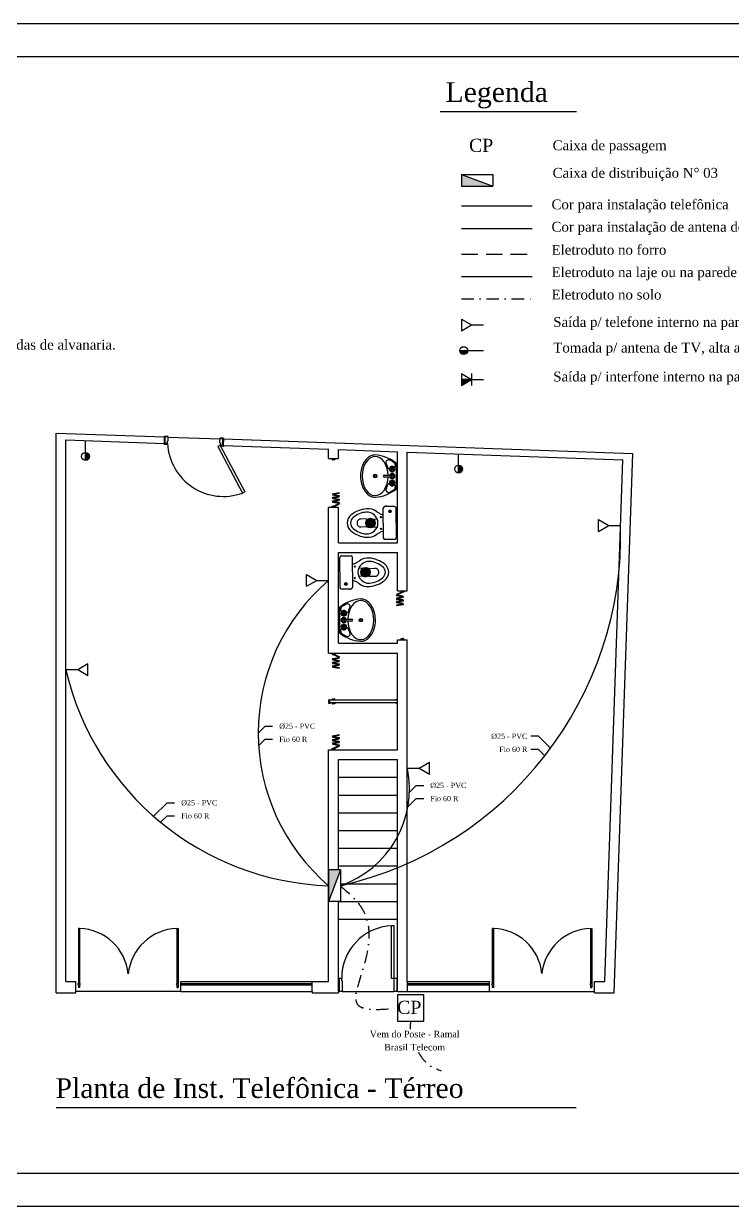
# Model space of a CAD drawing. Header units: millimetres. Extents: x 8900 to 13100, y 733 to 2533.
# Drawn here: x 10077 to 11156, y 733 to 2533 of the extents above; entities that cross this region are included whole.
import ezdxf
from ezdxf.enums import TextEntityAlignment as Align

# ---------------------------------------------------------------- set-up
doc = ezdxf.new("R2010")
doc.units = ezdxf.units.MM
doc.linetypes.add('DASHDOT', pattern=[25.4, 12.7, -6.35, 0, -6.35])
doc.linetypes.add('HIDDEN', pattern=[0.375, 0.25, -0.125])
for name, color, linetype in [('001 - 0.350 Color', 1, 'Continuous'), ('002 - 0.150', 2, 'Continuous'), ('003 - 0.250', 3, 'Continuous'), ('004 - 0.350', 4, 'Continuous'), ('005 - 0.350 Color', 5, 'Continuous'), ('006 - 0.500', 6, 'Continuous'), ('010 - 0.050', 10, 'Continuous'), ('014 - 1.000', 14, 'Continuous')]:
    doc.layers.add(name, color=color, linetype=linetype)
doc.styles.add('style1', font='BOOKOS.TTF')
doc.styles.add('style2', font='BOOKOSBI.TTF')

msp = doc.modelspace()

# ---------------------------------------------------------------- hatches: boundary and pattern name
at = {"layer": '001 - 0.350 Color', "ltscale": 2.5}
for points in [[(10740.83, 2035.33, 1), (10752.83, 2035.33)], [(10743.24, 1991.26), (10743.24, 1982.26), (10758.83, 1991.26)], [(10170.9, 1868.33, 1), (10170.9, 1880.33)], [(10739.1, 1848.97, 0.4142136), (10745.1, 1854.97, 0.4142136), (10739.1, 1860.97)]]:
    msp.add_hatch(color=256, dxfattribs=at).paths.add_polyline_path(points)
at = {"layer": '006 - 0.500', "ltscale": 2.5}
for points in [[(10791.24, 2285.44), (10743.24, 2303.44), (10743.24, 2285.44)], [(10540.94, 1196.94), (10558.94, 1244.94), (10540.94, 1244.94)]]:
    msp.add_hatch(color=256, dxfattribs=at).paths.add_polyline_path(points)

# ---------------------------------------------------------------- linework, layer by layer
at = {"layer": '001 - 0.350 Color', "ltscale": 2.5}
for p, q in [((10743.24, 2221.37), (10850.8, 2221.37)), ((10740.83, 2035.33), (10752.83, 2035.33)), ((10752.83, 2035.33), (10776.83, 2035.33)), ((10743.24, 2000.26), (10758.83, 1991.26)), ((10743.24, 2000.26), (10743.24, 1982.26)), ((10758.83, 2000.26), (10758.83, 1982.26)), ((10758.83, 1991.26), (10743.24, 1991.26)), ((10743.24, 1982.26), (10758.83, 1991.26)), ((10758.83, 1991.26), (10776.83, 1991.26)), ((10170.9, 1880.33), (10170.9, 1898.33)), ((10170.9, 1868.33), (10170.9, 1880.33)), ((10739.1, 1860.97), (10739.1, 1878.07)), ((10739.1, 1848.97), (10739.1, 1860.97))]:
    msp.add_line(p, q, dxfattribs=at)
for centre in [(10746.83, 2035.33), (10170.9, 1874.33), (10739.1, 1854.97)]:
    msp.add_circle(centre, 6, dxfattribs=at)
at = {"layer": '002 - 0.150'}
for p, q in [((8974.75, 2532.94), (13099.75, 2532.94)), ((10380.91, 1900.85), (10380.56, 1890.86)), ((10556.14, 1059.94), (10556.14, 1079.94)), ((10645.74, 1059.94), (10645.74, 1079.94)), ((13099.75, 732.94), (9024.75, 732.94))]:
    msp.add_line(p, q, dxfattribs=at)
at = {"layer": '002 - 0.150', "ltscale": 2.5}
for p, q in [((10125.94, 1057.94), (10125.94, 1909.94)), ((10125.94, 1909.94), (10291.37, 1904.04)), ((10140.94, 1074.94), (10140.94, 1899.4)), ((10140.94, 1899.4), (10291.01, 1894.05)), ((10291.01, 1894.05), (10291.37, 1904.04)), ((10296.87, 1903.85), (10375.42, 1901.05)), ((10380.56, 1890.86), (10540.94, 1885.14)), ((10380.91, 1900.85), (11004.53, 1878.61)), ((10540.94, 1871.01), (10540.94, 1885.14)), ((10555.94, 1884.6), (10645.94, 1881.39)), ((10555.94, 1871.01), (10555.94, 1884.6)), ((10645.94, 1742.94), (10645.94, 1881.39)), ((10660.94, 1880.86), (10989.19, 1869.15)), ((10660.94, 1669.74), (10660.94, 1880.86)), ((10975.87, 1057.94), (11004.53, 1878.61)), ((10540.94, 1871.01), (10555.94, 1871.01)), ((10961.45, 1074.94), (10989.19, 1869.15)), ((10540.94, 1574.94), (10540.94, 1796.41)), ((10555.94, 1796.41), (10540.94, 1796.41)), ((10555.94, 1742.94), (10555.94, 1796.41)), ((10555.94, 1742.94), (10645.94, 1742.94)), ((10555.94, 1727.94), (10645.94, 1727.94)), ((10555.94, 1589.94), (10555.94, 1727.94)), ((10645.94, 1669.74), (10645.94, 1727.94)), ((10645.94, 1669.74), (10660.94, 1669.74)), ((10555.94, 1589.94), (10645.94, 1589.94)), ((10645.94, 1589.94), (10645.94, 1595.14)), ((10645.94, 1595.14), (10660.94, 1595.14)), ((10660.94, 1074.94), (10660.94, 1595.14)), ((10540.94, 1574.94), (10645.94, 1574.94)), ((10645.94, 1427.94), (10645.94, 1574.94)), ((10540.94, 1427.94), (10645.94, 1427.94)), ((10540.94, 1074.94), (10540.94, 1427.94)), ((10555.94, 1412.94), (10645.94, 1412.94)), ((10555.94, 1244.94), (10555.94, 1412.94)), ((10645.94, 1079.94), (10645.94, 1412.94)), ((10555.94, 1385.94), (10645.94, 1385.94)), ((10555.94, 1358.94), (10645.94, 1358.94)), ((10555.94, 1331.94), (10645.94, 1331.94)), ((10555.94, 1304.94), (10645.94, 1304.94)), ((10555.94, 1277.94), (10645.94, 1277.94)), ((10555.94, 1250.94), (10645.94, 1250.94)), ((10558.94, 1223.94), (10645.94, 1223.94)), ((10555.94, 1079.94), (10555.94, 1196.94)), ((10555.94, 1196.94), (10645.94, 1196.94)), ((10555.94, 1169.94), (10645.94, 1169.94)), ((10140.94, 1074.94), (10155.94, 1074.94)), ((10155.94, 1057.94), (10155.94, 1074.94)), ((10315.94, 1074.94), (10540.94, 1074.94)), ((10315.94, 1059.94), (10315.94, 1074.94)), ((10515.94, 1059.94), (10515.94, 1074.94)), ((10556.14, 1079.94), (10555.94, 1079.94)), ((10645.74, 1079.94), (10645.94, 1079.94)), ((10660.94, 1074.94), (10660.94, 1059.94)), ((10660.94, 1074.94), (10785.94, 1074.94)), ((10785.94, 1059.94), (10785.94, 1074.94)), ((10945.94, 1074.94), (10961.45, 1074.94)), ((10945.94, 1057.94), (10945.94, 1074.94)), ((10125.94, 1057.94), (10155.94, 1057.94)), ((10315.94, 1059.94), (10155.94, 1059.94)), ((10155.94, 1059.94), (10155.94, 1059.94)), ((10315.94, 1059.94), (10515.94, 1059.94)), ((10515.94, 1059.94), (10515.94, 1057.94)), ((10515.94, 1057.94), (10555.94, 1057.94)), ((10555.94, 1059.94), (10556.14, 1059.94)), ((10555.94, 1059.94), (10555.94, 1057.94)), ((10555.94, 1059.94), (10556.14, 1059.94)), ((10561.64, 1059.94), (10640.24, 1059.94)), ((10646.24, 1059.94), (10785.94, 1059.94)), ((10785.94, 1059.94), (10945.94, 1059.94)), ((10945.94, 1057.94), (10975.87, 1057.94))]:
    msp.add_line(p, q, dxfattribs=at)
at = {"layer": '003 - 0.250', "ltscale": 2.5}
for p, q in [((10433.86, 1453.31), (10444.29, 1463.73)), ((10444.29, 1463.73), (10455.78, 1463.73)), ((10434.48, 1433.93), (10444.29, 1443.73)), ((10444.29, 1443.73), (10455.78, 1443.73)), ((10860.6, 1448.49), (10849.11, 1448.49)), ((10879.03, 1430.06), (10860.6, 1448.49)), ((10860.6, 1428.49), (10849.11, 1428.49)), ((10870.41, 1418.68), (10860.6, 1428.49)), ((10663.99, 1363.14), (10674.41, 1373.56)), ((10674.41, 1373.56), (10685.9, 1373.56)), ((10661.62, 1340.78), (10674.41, 1353.56)), ((10674.41, 1353.56), (10685.9, 1353.56)), ((10274.48, 1326.6), (10295.1, 1347.22)), ((10295.1, 1347.22), (10306.59, 1347.22)), ((10285.3, 1317.41), (10295.1, 1327.22)), ((10295.1, 1327.22), (10306.59, 1327.22))]:
    msp.add_line(p, q, dxfattribs=at)
at = {"layer": '004 - 0.350', "linetype": 'HIDDEN', "ltscale": 100}
msp.add_line((10743.24, 2182.31), (10850.8, 2182.31), dxfattribs=at)
at = {"layer": '004 - 0.350', "ltscale": 2.5}
msp.add_line((10743.24, 2148.24), (10850.8, 2148.24), dxfattribs=at)
at = {"layer": '004 - 0.350', "linetype": 'DASHDOT', "ltscale": 1.5}
msp.add_line((10743.24, 2114.17), (10850.8, 2114.17), dxfattribs=at)
at = {"layer": '005 - 0.350 Color', "ltscale": 2.5}
for p, q in [((10743.24, 2255.44), (10850.8, 2255.44)), ((10743.24, 2083.4), (10758.83, 2074.4)), ((10743.24, 2083.4), (10743.24, 2065.4)), ((10743.24, 2065.4), (10758.83, 2074.4)), ((10758.83, 2074.4), (10776.83, 2074.4)), ((10952.11, 1778.14), (10967.7, 1769.14)), ((10952.11, 1760.14), (10952.11, 1778.14)), ((10952.11, 1760.14), (10967.7, 1769.14)), ((10967.7, 1769.14), (10985.7, 1769.14)), ((10507.35, 1694.68), (10522.94, 1685.68)), ((10507.35, 1676.68), (10507.35, 1694.68)), ((10507.35, 1676.68), (10522.94, 1685.68)), ((10522.94, 1685.68), (10540.94, 1685.68)), ((10158.94, 1549.4), (10140.94, 1549.4)), ((10174.53, 1558.4), (10158.94, 1549.4)), ((10174.53, 1540.4), (10158.94, 1549.4)), ((10174.53, 1540.4), (10174.53, 1558.4)), ((10694.53, 1408.4), (10678.94, 1399.4)), ((10694.53, 1390.4), (10694.53, 1408.4)), ((10678.94, 1399.4), (10660.94, 1399.4)), ((10694.53, 1390.4), (10678.94, 1399.4))]:
    msp.add_line(p, q, dxfattribs=at)
for centre, radius, start, end in [((10438.4, 1754.99), 547.48, 282.71899, 1.48167), ((10739.53, 1453.31), 305.66, 130.51807, 229.48193), ((10555.48, 1646.44), 425.74, 193.17474, 268.04324), ((10508.23, 1368.31), 155.85, 288.98964, 11.50914), ((10558.94, 1220.94), 2.273736754432321e-13, 205.43798, 0)]:
    msp.add_arc(centre, radius, start, end, dxfattribs=at)
at = {"layer": '005 - 0.350 Color', "linetype": 'DASHDOT', "ltscale": 1.5}
msp.add_spline([(10558.94, 1220.94), (10593.37, 1183.78), (10592.6, 1091.56), (10584.06, 1041.96), (10645.94, 1034.94)], degree=3, dxfattribs=at)
msp.add_open_spline([(10665.94, 1014.94), (10665.52, 1010.89), (10665.09, 1006.83), (10665.09, 1002.84)], degree=3, dxfattribs=at)
msp.add_open_spline([(10677.77, 967.37), (10681.57, 960.7), (10690.55, 948.05), (10705.17, 942.15), (10712.67, 939.13)], degree=3, knots=[49.7990432, 49.7990432, 49.7990432, 49.7990432, 72.2271901, 95.8888672, 95.8888672, 95.8888672, 95.8888672], dxfattribs=at)
at = {"layer": '006 - 0.500'}
for p, q in [((10918.35, 2398.84), (10711.13, 2398.84)), ((10918.28, 882.94), (10125.94, 882.94))]:
    msp.add_line(p, q, dxfattribs=at)
at = {"layer": '006 - 0.500', "ltscale": 2.5}
for p, q in [((10743.24, 2303.44), (10791.24, 2285.44)), ((10743.24, 2303.44), (10743.24, 2285.44)), ((10791.24, 2303.44), (10791.24, 2285.44)), ((10558.94, 1244.94), (10540.94, 1244.94)), ((10558.94, 1244.94), (10540.94, 1196.94)), ((10558.94, 1196.94), (10540.94, 1196.94))]:
    msp.add_line(p, q, dxfattribs=at)
at = {"layer": '006 - 0.500', "ltscale": 100}
for p, q in [((10743.24, 2303.44), (10791.24, 2303.44)), ((10743.24, 2285.44), (10791.24, 2285.44)), ((10540.94, 1244.94), (10540.94, 1196.94)), ((10558.94, 1244.94), (10558.94, 1196.94))]:
    msp.add_line(p, q, dxfattribs=at)
at = {"layer": '006 - 0.500', "ltscale": 2.5}
msp.add_lwpolyline([(10645.94, 1014.94), (10685.94, 1014.94), (10685.94, 1054.94), (10645.94, 1054.94)], close=True, dxfattribs=at)
at = {"layer": '010 - 0.050'}
for p, q in [((10290.78, 1893.06), (10294.77, 1892.92)), ((10295.81, 1893.88), (10291.01, 1894.05)), ((10296.87, 1903.85), (10291.37, 1904.04)), ((10291.9, 1905.03), (10295.9, 1904.88)), ((10292.01, 1894.01), (10292.37, 1904.01)), ((10295.81, 1893.88), (10295.95, 1897.88)), ((10296.65, 1897.85), (10295.95, 1897.88)), ((10296.65, 1897.85), (10296.87, 1903.85)), ((10375.2, 1895.05), (10375.42, 1901.05)), ((10375.9, 1895.03), (10375.2, 1895.05)), ((10380.91, 1900.85), (10375.42, 1901.05)), ((10375.42, 1901.05), (10375.42, 1901.05)), ((10375.76, 1891.03), (10413.26, 1820.36)), ((10375.76, 1891.03), (10375.76, 1891.03)), ((10380.45, 1901.87), (10376.45, 1902.01)), ((10379.56, 1890.89), (10379.91, 1900.89)), ((10372.23, 1889.15), (10409.73, 1818.49)), ((10380.72, 1889.85), (10376.72, 1889.99)), ((10636.62, 1854.66), (10635.87, 1854.66)), ((10637.59, 1855.64), (10637.59, 1856.38)), ((10638.28, 1855.64), (10638.28, 1856.38)), ((10639.26, 1854.66), (10640, 1854.66)), ((10642.64, 1861.41), (10642.64, 1859.09)), ((10644.12, 1864.15), (10644.12, 1824.55)), ((10625.56, 1845.72), (10635.56, 1845.72)), ((10635.56, 1842.97), (10625.56, 1842.97)), ((10636.61, 1853.97), (10635.87, 1853.97)), ((10637.59, 1853), (10637.59, 1852.26)), ((10637.59, 1835.71), (10637.59, 1836.44)), ((10638.28, 1852.99), (10638.28, 1852.26)), ((10638.28, 1835.7), (10638.28, 1836.44)), ((10639.25, 1853.97), (10640, 1853.97)), ((10413.26, 1820.36), (10409.73, 1818.49)), ((10636.62, 1834.72), (10635.87, 1834.72)), ((10636.61, 1834.04), (10635.87, 1834.04)), ((10637.59, 1833.06), (10637.59, 1832.32)), ((10638.28, 1833.06), (10638.28, 1832.32)), ((10639.25, 1834.04), (10640, 1834.04)), ((10639.26, 1834.72), (10640, 1834.72)), ((10642.64, 1829.61), (10642.64, 1827.29)), ((10624.3, 1772.94), (10624.3, 1795.56)), ((10641.56, 1797.94), (10626.68, 1797.94)), ((10627.89, 1797.94), (10627.89, 1798.52)), ((10629.49, 1798.52), (10627.89, 1798.52)), ((10629.25, 1798.76), (10628.12, 1798.76)), ((10629.49, 1797.94), (10629.49, 1798.52)), ((10632.62, 1790.78), (10634.55, 1792.71)), ((10632.62, 1790.78), (10634.5, 1788.9)), ((10632.63, 1791), (10634.33, 1792.7)), ((10632.63, 1790.98), (10634.71, 1788.91)), ((10632.64, 1790.58), (10634.75, 1792.69)), ((10632.64, 1790.55), (10634.28, 1788.91)), ((10632.66, 1791.16), (10634.89, 1788.93)), ((10632.67, 1790.4), (10634.93, 1792.66)), ((10632.68, 1791.25), (10634.08, 1792.65)), ((10632.69, 1790.29), (10634.01, 1788.97)), ((10632.7, 1791.33), (10635.06, 1788.97)), ((10632.71, 1790.23), (10635.1, 1792.62)), ((10632.75, 1791.49), (10635.22, 1789.03)), ((10632.77, 1790.08), (10635.25, 1792.56)), ((10632.78, 1791.57), (10633.76, 1792.55)), ((10632.82, 1791.64), (10635.36, 1789.09)), ((10632.83, 1789.93), (10635.4, 1792.5)), ((10632.83, 1789.94), (10633.67, 1789.1)), ((10632.89, 1791.77), (10635.5, 1789.16)), ((10632.91, 1789.8), (10635.53, 1792.42)), ((10632.97, 1791.9), (10635.63, 1789.25)), ((10632.99, 1789.67), (10635.66, 1792.34)), ((10633.06, 1792.02), (10635.75, 1789.34)), ((10633.09, 1789.56), (10635.77, 1792.24)), ((10633.16, 1792.13), (10635.86, 1789.44)), ((10633.19, 1789.45), (10635.88, 1792.14)), ((10633.27, 1792.23), (10635.96, 1789.55)), ((10633.3, 1789.35), (10635.98, 1792.03)), ((10633.39, 1792.33), (10636.05, 1789.66)), ((10633.42, 1789.25), (10636.07, 1791.91)), ((10633.51, 1792.41), (10636.14, 1789.79)), ((10633.54, 1789.17), (10636.16, 1791.79)), ((10633.65, 1792.49), (10636.22, 1789.92)), ((10633.68, 1789.1), (10636.23, 1791.65)), ((10633.79, 1792.56), (10636.28, 1790.06)), ((10633.82, 1789.03), (10636.3, 1791.5)), ((10633.94, 1792.62), (10636.34, 1790.22)), ((10633.98, 1788.98), (10636.35, 1791.35)), ((10634.11, 1792.66), (10636.39, 1790.38)), ((10634.15, 1788.94), (10636.39, 1791.18)), ((10634.29, 1792.69), (10636.42, 1790.56)), ((10634.33, 1788.91), (10636.42, 1791)), ((10634.48, 1792.71), (10636.43, 1790.76)), ((10634.53, 1788.9), (10636.43, 1790.8)), ((10634.7, 1792.7), (10636.42, 1790.98)), ((10634.76, 1788.91), (10636.42, 1790.57)), ((10634.95, 1792.66), (10636.38, 1791.23)), ((10635.02, 1788.96), (10636.37, 1790.31)), ((10635.26, 1792.56), (10636.28, 1791.54)), ((10635.35, 1789.08), (10636.24, 1789.98)), ((10641.56, 1797.94), (10641.56, 1797.94)), ((10641.56, 1797.94), (10641.56, 1797.94)), ((10643.94, 1772.94), (10643.94, 1795.56)), ((10599.41, 1778.9), (10590.27, 1779.06)), ((10599.41, 1766.99), (10590.27, 1766.83)), ((10597.62, 1772.83), (10598.83, 1774.05)), ((10597.63, 1773.25), (10605.07, 1765.81)), ((10597.64, 1772.39), (10604.21, 1765.82)), ((10597.65, 1773.53), (10605.35, 1765.83)), ((10597.72, 1771.79), (10598.27, 1772.34)), ((10597.8, 1774.51), (10606.33, 1765.98)), ((10597.89, 1771.01), (10602.83, 1766.07)), ((10597.98, 1774.33), (10599.4, 1775.75)), ((10598.05, 1775.39), (10607.21, 1766.23)), ((10598.24, 1770.04), (10599.4, 1771.2)), ((10598.4, 1776.18), (10608, 1766.58)), ((10598.55, 1776.03), (10599.97, 1777.45)), ((10598.55, 1771.49), (10599.97, 1772.91)), ((10598.63, 1769.29), (10598.83, 1769.5)), ((10598.82, 1776.9), (10608.72, 1767)), ((10598.91, 1768.86), (10600.68, 1767.09)), ((10599.12, 1773.19), (10600.54, 1774.61)), ((10599.12, 1768.65), (10600.54, 1770.07)), ((10599.31, 1777.55), (10609.37, 1767.49)), ((10599.41, 1778.37), (10614.88, 1779.39)), ((10599.41, 1778.9), (10604.28, 1779.22)), ((10599.41, 1778.37), (10599.41, 1772.94)), ((10599.41, 1767.52), (10599.41, 1772.94)), ((10599.41, 1767.52), (10614.82, 1766.5)), ((10599.41, 1766.99), (10604.28, 1766.67)), ((10599.61, 1768), (10599.97, 1768.36)), ((10599.69, 1774.9), (10601.11, 1776.32)), ((10599.69, 1770.35), (10601.11, 1771.77)), ((10599.86, 1778.14), (10609.96, 1768.04)), ((10600.25, 1776.6), (10601.67, 1778.02)), ((10600.25, 1772.06), (10601.67, 1773.48)), ((10600.25, 1767.51), (10601.67, 1768.93)), ((10600.47, 1778.66), (10610.48, 1768.65)), ((10600.82, 1778.31), (10602.08, 1779.56)), ((10600.82, 1773.76), (10602.24, 1775.18)), ((10600.82, 1769.22), (10602.24, 1770.64)), ((10600.85, 1766.97), (10601.11, 1767.23)), ((10601.16, 1779.11), (10610.93, 1769.34)), ((10601.39, 1775.47), (10602.81, 1776.89)), ((10601.39, 1770.92), (10602.81, 1772.34)), ((10601.57, 1766.56), (10602.81, 1767.79)), ((10601.91, 1779.49), (10611.31, 1770.09)), ((10601.91, 1779.49), (10611.31, 1770.09)), ((10601.96, 1777.17), (10603.38, 1778.59)), ((10601.96, 1772.62), (10603.38, 1774.05)), ((10601.96, 1768.08), (10603.38, 1769.5)), ((10602.53, 1778.88), (10603.65, 1780)), ((10602.53, 1774.33), (10603.95, 1775.75)), ((10602.53, 1769.78), (10603.95, 1771.2)), ((10602.74, 1779.8), (10611.62, 1770.92)), ((10603.1, 1776.03), (10604.52, 1777.45)), ((10603.1, 1771.49), (10604.52, 1772.91)), ((10603.1, 1766.94), (10604.52, 1768.36)), ((10603.25, 1765.96), (10603.95, 1766.66)), ((10603.66, 1777.74), (10605.08, 1779.16)), ((10603.66, 1773.19), (10605.08, 1774.61)), ((10603.66, 1768.65), (10605.08, 1770.07)), ((10603.67, 1780), (10611.82, 1771.85)), ((10604.23, 1779.44), (10604.88, 1780.09)), ((10604.23, 1774.9), (10605.65, 1776.32)), ((10604.23, 1770.35), (10605.65, 1771.77)), ((10604.25, 1765.82), (10605.65, 1767.23)), ((10604.72, 1780.09), (10611.91, 1772.9)), ((10604.8, 1776.6), (10606.22, 1778.02)), ((10604.8, 1772.06), (10606.22, 1773.48)), ((10604.8, 1767.51), (10606.22, 1768.93)), ((10605.37, 1778.31), (10606.79, 1779.73)), ((10605.37, 1773.76), (10606.79, 1775.18)), ((10605.37, 1769.22), (10606.79, 1770.64)), ((10605.94, 1775.47), (10609.1, 1778.63)), ((10605.94, 1775.47), (10607.36, 1776.89)), ((10605.94, 1770.92), (10607.36, 1772.34)), ((10605.94, 1766.37), (10607.36, 1767.79)), ((10605.96, 1779.99), (10611.81, 1774.14)), ((10606.5, 1777.17), (10607.93, 1778.59)), ((10606.5, 1772.62), (10607.93, 1774.05)), ((10606.5, 1768.08), (10607.93, 1769.5)), ((10607.07, 1778.88), (10607.67, 1779.47)), ((10607.07, 1774.33), (10608.49, 1775.75)), ((10607.07, 1769.78), (10608.49, 1771.2)), ((10607.24, 1766.24), (10611.47, 1770.47)), ((10607.57, 1779.51), (10611.33, 1775.75)), ((10607.64, 1776.03), (10609.06, 1777.45)), ((10607.64, 1771.49), (10609.06, 1772.91)), ((10607.64, 1766.94), (10609.06, 1768.36)), ((10608.21, 1777.74), (10609.1, 1778.63)), ((10608.21, 1773.19), (10609.63, 1774.61)), ((10608.21, 1768.65), (10609.63, 1770.07)), ((10608.78, 1774.9), (10610.2, 1776.32)), ((10608.78, 1770.35), (10610.2, 1771.77)), ((10609.35, 1776.6), (10610.26, 1777.51)), ((10609.35, 1772.06), (10610.77, 1773.48)), ((10609.35, 1767.51), (10610.43, 1768.6)), ((10609.91, 1773.76), (10611.33, 1775.18)), ((10609.91, 1769.22), (10611.33, 1770.64)), ((10610.48, 1775.47), (10611.15, 1776.14)), ((10610.48, 1770.92), (10611.88, 1772.32)), ((10611.05, 1772.62), (10611.89, 1773.46)), ((10611.62, 1774.33), (10611.75, 1774.46)), ((10624.3, 1772.94), (10624.3, 1750.33)), ((10643.94, 1772.94), (10643.94, 1750.33)), ((10641.56, 1747.94), (10626.68, 1747.94)), ((10557.94, 1697.94), (10557.94, 1720.56)), ((10560.32, 1722.94), (10575.2, 1722.94)), ((10577.58, 1697.94), (10577.58, 1720.56)), ((10557.94, 1697.94), (10557.94, 1675.33)), ((10577.58, 1697.94), (10577.58, 1675.33)), ((10602.47, 1692.52), (10587, 1691.5)), ((10602.47, 1703.37), (10587.06, 1704.39)), ((10597.16, 1690.8), (10589.97, 1697.99)), ((10590.83, 1698.26), (10589.99, 1697.43)), ((10591.4, 1699.97), (10590, 1698.57)), ((10598.21, 1690.89), (10590.06, 1699.04)), ((10595.92, 1690.9), (10590.07, 1696.75)), ((10590.26, 1696.56), (10590.13, 1696.43)), ((10599.14, 1691.09), (10590.26, 1699.97)), ((10594.64, 1704.65), (10590.41, 1700.42)), ((10591.97, 1701.67), (10590.55, 1700.25)), ((10591.97, 1697.13), (10590.55, 1695.71)), ((10594.31, 1691.38), (10590.55, 1695.14)), ((10599.97, 1691.4), (10590.57, 1700.8)), ((10599.97, 1691.4), (10590.57, 1700.8)), ((10591.4, 1695.42), (10590.73, 1694.75)), ((10600.72, 1691.78), (10590.95, 1701.55)), ((10592.53, 1698.83), (10591.11, 1697.41)), ((10601.41, 1692.23), (10591.4, 1702.24)), ((10592.53, 1703.38), (10591.45, 1702.29)), ((10592.53, 1694.29), (10591.62, 1693.38)), ((10593.1, 1700.54), (10591.68, 1699.12)), ((10593.1, 1695.99), (10591.68, 1694.57)), ((10602.02, 1692.75), (10591.92, 1702.85)), ((10593.67, 1702.24), (10592.25, 1700.82)), ((10593.67, 1697.7), (10592.25, 1696.28)), ((10602.57, 1693.34), (10592.51, 1703.4)), ((10595.94, 1695.42), (10592.78, 1692.26)), ((10593.67, 1693.15), (10592.78, 1692.26)), ((10594.24, 1703.95), (10592.82, 1702.53)), ((10594.24, 1699.4), (10592.82, 1697.98)), ((10594.24, 1694.86), (10592.82, 1693.44)), ((10603.06, 1693.99), (10593.16, 1703.89)), ((10594.81, 1701.11), (10593.39, 1699.69)), ((10594.81, 1696.56), (10593.39, 1695.14)), ((10603.48, 1694.71), (10593.87, 1704.31)), ((10595.38, 1702.81), (10593.95, 1701.39)), ((10595.38, 1698.26), (10593.95, 1696.84)), ((10595.38, 1693.72), (10593.95, 1692.3)), ((10594.81, 1692.01), (10594.21, 1691.42)), ((10595.94, 1704.52), (10594.52, 1703.09)), ((10595.94, 1699.97), (10594.52, 1698.55)), ((10595.94, 1695.42), (10594.52, 1694)), ((10603.82, 1695.5), (10594.67, 1704.66)), ((10596.51, 1701.67), (10595.09, 1700.25)), ((10596.51, 1697.13), (10595.09, 1695.71)), ((10596.51, 1692.58), (10595.09, 1691.16)), ((10604.08, 1696.38), (10595.55, 1704.91)), ((10597.08, 1703.38), (10595.66, 1701.96)), ((10597.08, 1698.83), (10595.66, 1697.41)), ((10597.08, 1694.29), (10595.66, 1692.87)), ((10597.63, 1705.07), (10596.23, 1703.66)), ((10597.65, 1700.54), (10596.23, 1699.12)), ((10597.65, 1695.99), (10596.23, 1694.57)), ((10604.23, 1697.36), (10596.53, 1705.06)), ((10598.22, 1702.24), (10596.8, 1700.82)), ((10598.22, 1697.7), (10596.8, 1696.28)), ((10598.22, 1693.15), (10596.8, 1691.73)), ((10604.25, 1697.64), (10596.81, 1705.08)), ((10598.78, 1703.95), (10597.36, 1702.53)), ((10598.78, 1699.4), (10597.36, 1697.98)), ((10598.78, 1694.86), (10597.36, 1693.44)), ((10602.47, 1703.9), (10597.6, 1704.22)), ((10604.24, 1698.5), (10597.66, 1705.07)), ((10598.63, 1704.93), (10597.93, 1704.23)), ((10599.35, 1701.11), (10597.93, 1699.69)), ((10599.35, 1696.56), (10597.93, 1695.14)), ((10599.35, 1692.01), (10598.23, 1690.89)), ((10599.92, 1702.81), (10598.5, 1701.39)), ((10599.92, 1698.26), (10598.5, 1696.84)), ((10599.92, 1693.72), (10598.5, 1692.3)), ((10603.99, 1699.88), (10599.05, 1704.82)), ((10600.31, 1704.33), (10599.07, 1703.09)), ((10600.49, 1699.97), (10599.07, 1698.55)), ((10600.49, 1695.42), (10599.07, 1694)), ((10601.06, 1701.67), (10599.64, 1700.25)), ((10601.06, 1697.13), (10599.64, 1695.71)), ((10601.06, 1692.58), (10599.8, 1691.33)), ((10601.63, 1703.38), (10600.2, 1701.96)), ((10601.63, 1698.83), (10600.2, 1697.41)), ((10601.63, 1694.29), (10600.2, 1692.87)), ((10601.03, 1703.92), (10600.77, 1703.66)), ((10602.19, 1700.54), (10600.77, 1699.12)), ((10602.19, 1695.99), (10600.77, 1694.57)), ((10602.97, 1702.03), (10601.2, 1703.8)), ((10602.76, 1702.24), (10601.34, 1700.82)), ((10602.76, 1697.7), (10601.34, 1696.28)), ((10602.27, 1702.89), (10601.91, 1702.53)), ((10603.33, 1699.4), (10601.91, 1697.98)), ((10603.33, 1694.86), (10601.91, 1693.44)), ((10602.47, 1703.9), (10611.61, 1704.06)), ((10602.47, 1703.37), (10602.47, 1697.94)), ((10602.47, 1692.52), (10602.47, 1697.94)), ((10603.64, 1700.85), (10602.48, 1699.69)), ((10603.9, 1696.56), (10602.48, 1695.14)), ((10603.25, 1701.6), (10603.05, 1701.39)), ((10604.26, 1698.05), (10603.05, 1696.84)), ((10604.16, 1699.1), (10603.61, 1698.55)), ((10567.35, 1681.99), (10565.45, 1680.09)), ((10567.4, 1678.18), (10565.45, 1680.13)), ((10567.12, 1681.98), (10565.46, 1680.32)), ((10567.55, 1681.98), (10565.46, 1679.89)), ((10567.59, 1678.2), (10565.46, 1680.33)), ((10567.18, 1678.19), (10565.46, 1679.91)), ((10567.73, 1681.95), (10565.49, 1679.71)), ((10567.77, 1678.23), (10565.49, 1680.51)), ((10566.93, 1678.23), (10565.5, 1679.66)), ((10566.86, 1681.93), (10565.51, 1680.58)), ((10567.9, 1681.91), (10565.53, 1679.54)), ((10567.94, 1678.27), (10565.54, 1680.67)), ((10568.05, 1681.86), (10565.58, 1679.39)), ((10566.62, 1678.33), (10565.59, 1679.35)), ((10568.09, 1678.33), (10565.6, 1680.83)), ((10566.53, 1681.8), (10565.64, 1680.91)), ((10568.2, 1681.79), (10565.65, 1679.24)), ((10568.23, 1678.4), (10565.66, 1680.97)), ((10568.34, 1681.72), (10565.72, 1679.1)), ((10568.37, 1678.48), (10565.74, 1681.1)), ((10568.46, 1681.64), (10565.81, 1678.98)), ((10568.49, 1678.56), (10565.83, 1681.23)), ((10568.58, 1681.54), (10565.9, 1678.86)), ((10568.61, 1678.66), (10565.92, 1681.34)), ((10568.69, 1681.44), (10566, 1678.75)), ((10568.72, 1678.76), (10566.02, 1681.45)), ((10568.79, 1681.33), (10566.11, 1678.65)), ((10568.82, 1678.87), (10566.13, 1681.55)), ((10568.89, 1681.22), (10566.22, 1678.55)), ((10568.91, 1678.99), (10566.25, 1681.64)), ((10568.97, 1681.09), (10566.35, 1678.47)), ((10568.99, 1679.12), (10566.38, 1681.73)), ((10569.05, 1680.96), (10566.48, 1678.39)), ((10569.06, 1679.25), (10566.52, 1681.8)), ((10569.11, 1680.81), (10566.63, 1678.33)), ((10569.13, 1679.4), (10566.66, 1681.86)), ((10569.17, 1680.66), (10566.78, 1678.27)), ((10569.18, 1679.56), (10566.82, 1681.92)), ((10569.21, 1680.49), (10566.95, 1678.23)), ((10569.22, 1679.72), (10566.99, 1681.96)), ((10569.24, 1680.31), (10567.13, 1678.2)), ((10569.25, 1679.91), (10567.17, 1681.98)), ((10569.26, 1680.11), (10567.33, 1678.18)), ((10569.26, 1680.11), (10567.38, 1681.99)), ((10569.25, 1679.89), (10567.55, 1678.19)), ((10569.24, 1680.34), (10567.6, 1681.98)), ((10569.2, 1679.64), (10567.8, 1678.24)), ((10569.19, 1680.6), (10567.87, 1681.92)), ((10569.1, 1679.32), (10568.12, 1678.34)), ((10569.05, 1680.95), (10568.21, 1681.79)), ((10597.65, 1691.45), (10597, 1690.8)), ((10602.47, 1691.99), (10597.6, 1691.67)), ((10602.47, 1691.99), (10611.61, 1691.83)), ((10560.32, 1672.94), (10575.2, 1672.94)), ((10560.32, 1672.94), (10560.32, 1672.94)), ((10560.32, 1672.94), (10560.32, 1672.94)), ((10572.39, 1672.94), (10572.39, 1672.37)), ((10572.39, 1672.37), (10573.99, 1672.37)), ((10572.63, 1672.13), (10573.75, 1672.13)), ((10573.99, 1672.94), (10573.99, 1672.37)), ((10557.94, 1605.33), (10557.94, 1644.93)), ((10559.42, 1639.87), (10559.42, 1642.19)), ((10562.81, 1635.44), (10562.06, 1635.44)), ((10562.8, 1634.75), (10562.06, 1634.75)), ((10563.78, 1636.42), (10563.78, 1637.16)), ((10563.78, 1633.78), (10563.78, 1633.03)), ((10564.47, 1636.41), (10564.47, 1637.16)), ((10564.47, 1633.77), (10564.47, 1633.03)), ((10565.44, 1634.75), (10566.19, 1634.75)), ((10565.45, 1635.44), (10566.19, 1635.44)), ((10566.5, 1626.5), (10576.5, 1626.5)), ((10576.5, 1623.75), (10566.5, 1623.75)), ((10559.42, 1608.07), (10559.42, 1610.38)), ((10562.81, 1615.5), (10562.06, 1615.5)), ((10562.8, 1614.82), (10562.06, 1614.82)), ((10563.78, 1616.48), (10563.78, 1617.22)), ((10563.78, 1613.84), (10563.78, 1613.1)), ((10564.47, 1616.48), (10564.47, 1617.22)), ((10564.47, 1613.83), (10564.47, 1613.1)), ((10565.44, 1614.82), (10566.19, 1614.82)), ((10565.45, 1615.5), (10566.19, 1615.5)), ((10640.94, 1159.94), (10636.94, 1159.94)), ((10636.94, 1079.94), (10636.94, 1159.94)), ((10640.94, 1079.94), (10640.94, 1159.94)), ((10560.94, 1079.94), (10556.14, 1079.94)), ((10557.14, 1079.94), (10557.14, 1059.94)), ((10560.94, 1079.94), (10560.94, 1075.94)), ((10561.64, 1075.94), (10560.94, 1075.94)), ((10561.64, 1075.94), (10561.64, 1059.94)), ((10640.94, 1075.94), (10640.24, 1075.94)), ((10640.24, 1075.94), (10640.24, 1059.94)), ((10640.94, 1079.94), (10640.94, 1079.94)), ((10644.74, 1079.94), (10644.74, 1059.94)), ((10561.64, 1059.94), (10556.14, 1059.94)), ((10640.24, 1059.94), (10640.24, 1059.94)), ((10645.74, 1059.94), (10640.24, 1059.94)), ((10646.24, 1059.94), (10646.24, 1059.94))]:
    msp.add_line(p, q, dxfattribs=at)
at = {"layer": '010 - 0.050', "ltscale": 2.5}
for p, q in [((10375.76, 1891.03), (10372.23, 1889.15)), ((10375.9, 1895.03), (10375.76, 1891.03)), ((10380.56, 1890.86), (10375.76, 1891.03)), ((10546.44, 1871.01), (10546.44, 1869.01)), ((10546.44, 1869.01), (10546.94, 1869.01)), ((10546.94, 1869.01), (10547.65, 1869.71)), ((10547.65, 1869.71), (10549.23, 1869.71)), ((10549.94, 1869.01), (10549.23, 1869.71)), ((10550.44, 1869.01), (10549.94, 1869.01)), ((10550.44, 1871.01), (10550.44, 1869.01)), ((10547.22, 1817.55), (10557.07, 1819.29)), ((10547.39, 1816.57), (10557.24, 1818.31)), ((10557.24, 1818.31), (10557.07, 1819.29)), ((10547.39, 1816.57), (10547.22, 1817.55)), ((10547.39, 1816.57), (10547.22, 1815.58)), ((10547.22, 1815.58), (10557.07, 1813.85)), ((10547.22, 1812.11), (10557.07, 1813.85)), ((10547.39, 1811.13), (10547.22, 1812.11)), ((10547.39, 1811.13), (10547.22, 1810.14)), ((10547.22, 1810.14), (10557.07, 1808.41)), ((10547.22, 1806.67), (10557.07, 1808.41)), ((10547.39, 1805.68), (10547.22, 1806.67)), ((10547.39, 1805.68), (10547.22, 1804.7)), ((10547.22, 1804.7), (10557.07, 1802.96)), ((10547.39, 1816.57), (10557.24, 1814.83)), ((10547.39, 1811.13), (10557.24, 1812.86)), ((10547.39, 1811.13), (10557.24, 1809.39)), ((10547.39, 1805.68), (10557.24, 1807.42)), ((10547.39, 1805.68), (10557.24, 1803.95)), ((10548.02, 1798.6), (10557.08, 1802.83)), ((10548.44, 1797.7), (10557.5, 1801.92)), ((10557.24, 1814.83), (10557.07, 1813.85)), ((10557.24, 1812.86), (10557.07, 1813.85)), ((10557.24, 1809.39), (10557.07, 1808.41)), ((10557.24, 1807.42), (10557.07, 1808.41)), ((10557.24, 1803.95), (10557.07, 1802.96)), ((10557.5, 1801.92), (10557.08, 1802.83)), ((10546.44, 1796.41), (10546.44, 1798.41)), ((10546.44, 1798.41), (10546.94, 1798.41)), ((10546.94, 1798.41), (10547.65, 1797.7)), ((10547.65, 1797.7), (10549.23, 1797.7)), ((10548.44, 1797.7), (10548.02, 1798.6)), ((10549.94, 1798.41), (10549.23, 1797.7)), ((10550.44, 1798.41), (10549.94, 1798.41)), ((10550.44, 1796.41), (10550.44, 1798.41)), ((10653.44, 1668.45), (10644.38, 1664.23)), ((10644.38, 1664.23), (10644.8, 1663.32)), ((10644.64, 1662.2), (10644.81, 1663.19)), ((10654.49, 1660.47), (10644.64, 1662.2)), ((10654.49, 1660.47), (10644.64, 1658.73)), ((10644.64, 1658.73), (10644.81, 1657.74)), ((10644.64, 1656.76), (10644.81, 1657.74)), ((10654.49, 1655.02), (10644.64, 1656.76)), ((10653.86, 1667.55), (10644.8, 1663.32)), ((10654.66, 1661.45), (10644.81, 1663.19)), ((10654.66, 1659.48), (10644.81, 1657.74)), ((10654.66, 1656.01), (10644.81, 1657.74)), ((10651.44, 1669.74), (10651.44, 1667.74)), ((10651.44, 1667.74), (10651.94, 1667.74)), ((10651.94, 1667.74), (10652.65, 1668.45)), ((10654.23, 1668.45), (10652.65, 1668.45)), ((10653.44, 1668.45), (10653.86, 1667.55)), ((10654.94, 1667.74), (10654.23, 1668.45)), ((10654.49, 1660.47), (10654.66, 1661.45)), ((10654.49, 1660.47), (10654.66, 1659.48)), ((10654.49, 1655.02), (10654.66, 1656.01)), ((10655.44, 1667.74), (10654.94, 1667.74)), ((10655.44, 1669.74), (10655.44, 1667.74)), ((10654.49, 1655.02), (10644.64, 1653.29)), ((10644.64, 1653.29), (10644.81, 1652.3)), ((10644.64, 1651.32), (10644.81, 1652.3)), ((10654.49, 1649.58), (10644.64, 1651.32)), ((10654.49, 1649.58), (10644.64, 1647.84)), ((10644.64, 1647.84), (10644.81, 1646.86)), ((10654.66, 1654.04), (10644.81, 1652.3)), ((10654.66, 1650.57), (10644.81, 1652.3)), ((10654.66, 1648.6), (10644.81, 1646.86)), ((10654.49, 1655.02), (10654.66, 1654.04)), ((10654.49, 1649.58), (10654.66, 1650.57)), ((10654.49, 1649.58), (10654.66, 1648.6)), ((10651.44, 1595.14), (10651.44, 1597.14)), ((10651.44, 1597.14), (10651.94, 1597.14)), ((10651.94, 1597.14), (10652.65, 1596.44)), ((10654.23, 1596.44), (10652.65, 1596.44)), ((10654.94, 1597.14), (10654.23, 1596.44)), ((10655.44, 1597.14), (10654.94, 1597.14)), ((10655.44, 1595.14), (10655.44, 1597.14)), ((10546.44, 1574.94), (10546.44, 1572.94)), ((10546.44, 1572.94), (10546.94, 1572.94)), ((10546.94, 1572.94), (10547.65, 1573.65)), ((10547.22, 1566.65), (10557.07, 1568.39)), ((10547.39, 1565.67), (10547.22, 1566.65)), ((10547.39, 1565.67), (10557.24, 1567.4)), ((10547.65, 1573.65), (10549.23, 1573.65)), ((10548.44, 1573.65), (10548.02, 1572.75)), ((10548.02, 1572.75), (10557.08, 1568.52)), ((10548.44, 1573.65), (10557.5, 1569.43)), ((10549.94, 1572.94), (10549.23, 1573.65)), ((10550.44, 1572.94), (10549.94, 1572.94)), ((10550.44, 1574.94), (10550.44, 1572.94)), ((10557.24, 1567.4), (10557.07, 1568.39)), ((10557.5, 1569.43), (10557.08, 1568.52)), ((10547.39, 1565.67), (10547.22, 1564.68)), ((10547.22, 1564.68), (10557.07, 1562.94)), ((10547.22, 1561.21), (10557.07, 1562.94)), ((10547.39, 1560.22), (10547.22, 1561.21)), ((10547.39, 1560.22), (10547.22, 1559.24)), ((10547.22, 1559.24), (10557.07, 1557.5)), ((10547.22, 1555.77), (10557.07, 1557.5)), ((10547.39, 1554.78), (10547.22, 1555.77)), ((10547.39, 1554.78), (10547.22, 1553.8)), ((10547.22, 1553.8), (10557.07, 1552.06)), ((10547.39, 1565.67), (10557.24, 1563.93)), ((10547.39, 1560.22), (10557.24, 1561.96)), ((10547.39, 1560.22), (10557.24, 1558.49)), ((10547.39, 1554.78), (10557.24, 1556.52)), ((10547.39, 1554.78), (10557.24, 1553.04)), ((10557.24, 1563.93), (10557.07, 1562.94)), ((10557.24, 1561.96), (10557.07, 1562.94)), ((10557.24, 1558.49), (10557.07, 1557.5)), ((10557.24, 1556.52), (10557.07, 1557.5)), ((10557.24, 1553.04), (10557.07, 1552.06)), ((10540.94, 1503.94), (10543.94, 1503.94)), ((10540.94, 1503.94), (10540.94, 1498.94)), ((10540.94, 1498.94), (10543.94, 1498.94)), ((10645.94, 1503.44), (10542.44, 1503.44)), ((10542.44, 1503.44), (10542.44, 1499.44)), ((10645.94, 1499.44), (10542.44, 1499.44)), ((10543.94, 1503.44), (10543.94, 1503.94)), ((10543.94, 1498.94), (10543.94, 1499.44)), ((10546.44, 1503.34), (10546.44, 1505.34)), ((10546.44, 1505.34), (10546.94, 1505.34)), ((10546.44, 1499.54), (10546.44, 1497.54)), ((10546.44, 1497.54), (10546.94, 1497.54)), ((10546.94, 1505.34), (10547.65, 1504.64)), ((10546.94, 1497.54), (10547.65, 1498.25)), ((10547.65, 1504.64), (10549.23, 1504.64)), ((10547.65, 1498.25), (10549.23, 1498.25)), ((10549.94, 1505.34), (10549.23, 1504.64)), ((10549.94, 1497.54), (10549.23, 1498.25)), ((10550.44, 1505.34), (10549.94, 1505.34)), ((10550.44, 1497.54), (10549.94, 1497.54)), ((10550.44, 1503.34), (10550.44, 1505.34)), ((10550.44, 1499.54), (10550.44, 1497.54)), ((10645.94, 1503.94), (10642.94, 1503.94)), ((10642.94, 1503.44), (10642.94, 1503.94)), ((10642.94, 1498.94), (10642.94, 1499.44)), ((10645.94, 1498.94), (10642.94, 1498.94)), ((10547.22, 1449.09), (10557.07, 1450.83)), ((10547.39, 1448.11), (10547.22, 1449.09)), ((10547.39, 1448.11), (10547.22, 1447.12)), ((10547.22, 1447.12), (10557.07, 1445.39)), ((10547.22, 1443.65), (10557.07, 1445.39)), ((10547.39, 1442.67), (10547.22, 1443.65)), ((10547.39, 1442.67), (10547.22, 1441.68)), ((10547.22, 1441.68), (10557.07, 1439.94)), ((10547.39, 1448.11), (10557.24, 1449.85)), ((10547.39, 1448.11), (10557.24, 1446.37)), ((10547.39, 1442.67), (10557.24, 1444.4)), ((10547.39, 1442.67), (10557.24, 1440.93)), ((10557.24, 1449.85), (10557.07, 1450.83)), ((10557.24, 1446.37), (10557.07, 1445.39)), ((10557.24, 1444.4), (10557.07, 1445.39)), ((10557.24, 1440.93), (10557.07, 1439.94)), ((10546.44, 1427.94), (10546.44, 1429.94)), ((10546.44, 1429.94), (10546.94, 1429.94)), ((10546.94, 1429.94), (10547.65, 1429.24)), ((10547.22, 1438.21), (10557.07, 1439.94)), ((10547.39, 1437.22), (10547.22, 1438.21)), ((10547.39, 1437.22), (10547.22, 1436.24)), ((10547.22, 1436.24), (10557.07, 1434.5)), ((10547.39, 1437.22), (10557.24, 1438.96)), ((10547.39, 1437.22), (10557.24, 1435.49)), ((10547.65, 1429.24), (10549.23, 1429.24)), ((10548.02, 1430.14), (10557.08, 1434.37)), ((10548.44, 1429.24), (10548.02, 1430.14)), ((10548.44, 1429.24), (10557.5, 1433.46)), ((10549.94, 1429.94), (10549.23, 1429.24)), ((10550.44, 1429.94), (10549.94, 1429.94)), ((10550.44, 1427.94), (10550.44, 1429.94)), ((10557.24, 1438.96), (10557.07, 1439.94)), ((10557.24, 1435.49), (10557.07, 1434.5)), ((10557.5, 1433.46), (10557.08, 1434.37)), ((10161.94, 1155.94), (10159.94, 1155.94)), ((10159.94, 1155.94), (10159.94, 1072.06)), ((10161.94, 1155.94), (10161.94, 1072.06)), ((10309.94, 1155.94), (10311.94, 1155.94)), ((10309.94, 1155.94), (10309.94, 1072.06)), ((10311.94, 1155.94), (10311.94, 1072.06)), ((10789.94, 1155.94), (10789.94, 1072.06)), ((10791.94, 1155.94), (10789.94, 1155.94)), ((10791.94, 1155.94), (10791.94, 1072.06)), ((10939.94, 1155.94), (10939.94, 1072.06)), ((10939.94, 1155.94), (10941.94, 1155.94)), ((10941.94, 1155.94), (10941.94, 1072.06)), ((10159.94, 1069.83), (10159.94, 1065.94)), ((10161.94, 1065.94), (10159.94, 1065.94)), ((10161.94, 1069.83), (10161.94, 1065.94)), ((10309.94, 1069.83), (10309.94, 1065.94)), ((10309.94, 1065.94), (10311.94, 1065.94)), ((10311.94, 1069.83), (10311.94, 1065.94)), ((10315.94, 1071.94), (10515.94, 1071.94)), ((10315.94, 1069.94), (10515.94, 1069.94)), ((10640.94, 1079.94), (10636.94, 1079.94)), ((10645.74, 1079.94), (10640.94, 1079.94)), ((10640.94, 1075.94), (10640.94, 1079.94)), ((10660.94, 1071.94), (10785.94, 1071.94)), ((10660.94, 1069.94), (10785.94, 1069.94)), ((10789.94, 1069.83), (10789.94, 1065.94)), ((10791.94, 1065.94), (10789.94, 1065.94)), ((10791.94, 1069.83), (10791.94, 1065.94)), ((10939.94, 1069.83), (10939.94, 1065.94)), ((10939.94, 1065.94), (10941.94, 1065.94)), ((10941.94, 1069.83), (10941.94, 1065.94))]:
    msp.add_line(p, q, dxfattribs=at)
at = {"layer": '010 - 0.050'}
for centre, radius in [((10637.94, 1854.32), 3.78), ((10635.19, 1854.32), 0.769), ((10637.94, 1854.32), 1.38), ((10637.94, 1857.07), 0.769), ((10640.69, 1854.32), 0.769), ((10611.95, 1844.36), 2.73), ((10611.95, 1844.36), 1.45), ((10637.94, 1834.38), 3.78), ((10637.94, 1844.35), 1.38), ((10637.94, 1851.57), 0.769), ((10637.94, 1837.13), 0.769), ((10635.19, 1834.38), 0.769), ((10637.94, 1834.38), 1.38), ((10637.94, 1831.63), 0.769), ((10640.69, 1834.38), 0.769), ((10620.81, 1781.87), 0.893), ((10634.53, 1790.8), 1.9), ((10604.77, 1772.94), 7.14), ((10620.81, 1764.02), 0.893), ((10581.07, 1706.87), 0.893), ((10597.11, 1697.94), 7.14), ((10567.35, 1680.09), 1.9), ((10581.07, 1689.02), 0.893), ((10564.13, 1635.1), 3.78), ((10564.13, 1637.85), 0.769), ((10561.38, 1635.1), 0.769), ((10564.13, 1635.1), 1.38), ((10564.13, 1625.13), 1.38), ((10564.13, 1632.35), 0.769), ((10566.88, 1635.1), 0.769), ((10590.11, 1625.12), 2.73), ((10590.11, 1625.12), 1.45), ((10564.13, 1615.16), 3.78), ((10561.38, 1615.16), 0.769), ((10564.13, 1615.16), 1.38), ((10564.13, 1617.91), 0.769), ((10564.13, 1612.41), 0.769), ((10566.88, 1615.16), 0.769)]:
    msp.add_circle(centre, radius, dxfattribs=at)
at = {"layer": '010 - 0.050', "ltscale": 2.5}
for centre in [(10160.94, 1070.94), (10310.94, 1070.94), (10790.94, 1070.94), (10940.94, 1070.94)]:
    msp.add_circle(centre, 1.5, dxfattribs=at)
at = {"layer": '010 - 0.050'}
for centre, radius, start, end in [((10290.81, 1894.06), 1, 177.9571, 267.9571), ((10291.87, 1904.03), 1, 87.9571, 177.9571), ((10294.81, 1893.92), 1, 267.9571, 357.9571), ((10295.87, 1903.88), 1, 357.9571, 87.9571), ((10376.41, 1901.01), 1, 87.9571, 177.9571), ((10376.76, 1890.99), 1, 177.9571, 177.9571), ((10376.76, 1890.99), 1, 177.9571, 267.9571), ((10380.41, 1900.87), 1, 357.9571, 87.9571), ((10380.76, 1890.85), 1, 267.9571, 357.9571), ((10607.67, 1817.43), 59.26, 52.03447, 85.85793), ((10632.33, 1865.26), 3.96, 62.72743, 207.69746), ((10632.58, 1856.97), 1.1, 196.24123, 333.68165), ((10637.94, 1854.32), 4.88, 52.96802, 153.68165), ((10607.67, 1817.43), 57.77, 54.81275, 62.72743), ((10637.94, 1854.32), 2.75, 105.7907, 164.7593), ((10637.94, 1854.32), 2.75, 16.09531, 73.76578), ((10641.54, 1859.09), 1.1, 232.96802, 0), ((10638.68, 1861.41), 3.96, 0, 54.81275), ((10625.56, 1844.35), 1.38, 90, 270), ((10637.94, 1844.35), 4.12, 199.6397, 160.3486), ((10637.94, 1854.32), 2.75, 195.9211, 253.5587), ((10637.94, 1834.38), 2.75, 105.9116, 163.88), ((10637.94, 1844.35), 2.75, 210.2446, 149.6569), ((10637.94, 1854.32), 2.75, 285.9116, 343.88), ((10637.94, 1834.38), 2.75, 15.92113, 73.55875), ((10607.67, 1871.27), 59.26, 274.14207, 307.96553), ((10632.31, 1823.43), 3.96, 152.2592, 297.25493), ((10632.57, 1831.73), 1.1, 26.25377, 163.75019), ((10637.94, 1834.38), 4.88, 206.25377, 307.03198), ((10607.67, 1871.27), 57.77, 297.25493, 305.18725), ((10637.94, 1834.38), 2.75, 196.0953, 253.7658), ((10637.94, 1834.38), 2.75, 285.7907, 344.7593), ((10641.54, 1829.61), 1.1, 0, 127.03198), ((10638.68, 1827.29), 3.96, 305.18725, 0), ((10586.79, 1771.71), 17.75, 130.62795, 176.00757), ((10602.88, 1750.56), 44.3, 95.35466, 128.61704), ((10600.21, 1756.91), 32.59, 93.00573, 131.90969), ((10599.59, 1772.95), 16.54, 359.98477, 93.78479), ((10600.56, 1771.33), 23.41, 53.32887, 94.4554), ((10631.37, 1812.15), 27.73, 232.65058, 242.00982), ((10626.88, 1802.43), 17.05, 239.99994, 261.29603), ((10626.68, 1795.56), 2.38, 90, 180), ((10628.12, 1798.52), 0.238, 90, 180), ((10629.25, 1798.52), 0.238, 0, 90), ((10641.56, 1795.56), 2.38, 0, 90), ((10586.79, 1774.18), 17.75, 183.99243, 229.37205), ((10586.27, 1772.14), 11.94, 129.83142, 176.17402), ((10586.25, 1773.74), 11.92, 183.82249, 230.21337), ((10600.21, 1788.98), 32.59, 228.09031, 266.99427), ((10590.27, 1773.1), 5.96, 90.04028, 181.57829), ((10590.27, 1772.79), 5.96, 178.62849, 269.96348), ((10599.59, 1772.94), 16.54, 266.21521, 0.01523), ((10602.88, 1795.33), 44.3, 231.38296, 264.64534), ((10600.56, 1774.55), 23.41, 265.5446, 306.67113), ((10631.37, 1733.74), 27.73, 117.99018, 127.34942), ((10626.88, 1743.46), 17.05, 98.70397, 120.00006), ((10626.68, 1750.33), 2.38, 180, 270), ((10641.56, 1750.33), 2.38, 270, 0), ((10560.32, 1720.56), 2.38, 90, 180), ((10575.2, 1720.56), 2.38, 0, 90), ((10575, 1727.43), 17.05, 278.70397, 300.00006), ((10570.51, 1737.15), 27.73, 297.99018, 307.34942), ((10602.29, 1697.95), 16.54, 86.21521, 180.01523), ((10601.32, 1696.33), 23.41, 85.5446, 126.67113), ((10599, 1675.56), 44.3, 51.38296, 84.64534), ((10601.67, 1681.91), 32.59, 48.09031, 86.99427), ((10615.09, 1696.71), 17.75, 3.99243, 49.37205), ((10602.29, 1697.94), 16.54, 179.98477, 273.78479), ((10611.61, 1698.1), 5.96, 358.62849, 89.96348), ((10611.61, 1697.79), 5.96, 270.04028, 1.57829), ((10615.63, 1697.15), 11.92, 3.82249, 50.21337), ((10615.61, 1698.75), 11.94, 309.83142, 356.17402), ((10615.09, 1699.18), 17.75, 310.62795, 356.00757), ((10560.32, 1675.33), 2.38, 180, 270), ((10575.2, 1675.33), 2.38, 270, 0), ((10575, 1668.46), 17.05, 59.99994, 81.29603), ((10570.51, 1658.74), 27.73, 52.65058, 62.00982), ((10601.32, 1699.55), 23.41, 233.32887, 274.4554), ((10599, 1720.33), 44.3, 275.35466, 308.61704), ((10601.67, 1713.98), 32.59, 273.00573, 311.90969), ((10594.39, 1598.21), 59.26, 94.14207, 127.96553), ((10572.63, 1672.37), 0.238, 180, 270), ((10573.75, 1672.37), 0.238, 270, 0), ((10563.38, 1642.19), 3.96, 125.18725, 180), ((10560.52, 1639.87), 1.1, 180, 307.03198), ((10594.39, 1598.21), 57.77, 117.25493, 125.18725), ((10564.13, 1635.1), 4.88, 26.25377, 127.03198), ((10569.75, 1646.05), 3.96, 332.2592, 117.25493), ((10564.13, 1625.13), 4.12, 19.6397, 340.3486), ((10564.13, 1625.13), 2.75, 30.2446, 329.6569), ((10564.13, 1635.1), 2.75, 105.7907, 164.7593), ((10564.13, 1635.1), 2.75, 195.92113, 253.55875), ((10564.13, 1635.1), 2.75, 285.9116, 343.88), ((10564.13, 1635.1), 2.75, 16.0953, 73.7658), ((10569.49, 1637.74), 1.1, 206.25377, 343.75019), ((10576.5, 1625.13), 1.38, 270, 90), ((10594.39, 1652.05), 59.26, 232.03447, 265.85793), ((10560.52, 1610.38), 1.1, 52.96802, 180), ((10563.38, 1608.07), 3.96, 180, 234.81275), ((10594.39, 1652.05), 57.77, 234.81275, 242.72743), ((10564.13, 1615.16), 4.88, 232.96802, 333.68165), ((10564.13, 1615.16), 2.75, 196.09531, 253.76578), ((10564.13, 1615.16), 2.75, 105.9116, 163.88), ((10564.13, 1615.16), 2.75, 285.7907, 344.7593), ((10564.13, 1615.16), 2.75, 15.9211, 73.5587), ((10569.74, 1604.22), 3.96, 242.72743, 27.69746), ((10569.49, 1612.51), 1.1, 16.24123, 153.68165), ((10641.94, 1079.94), 1, 180, 180)]:
    msp.add_arc(centre, radius, start, end, dxfattribs=at)
at = {"layer": '010 - 0.050', "ltscale": 2.5}
for centre, radius, start, end in [((10380.74, 1898.45), 85.05, 183.08047, 289.92761), ((10159.22, 1078.86), 77.13, 5.89088, 87.97577), ((10312.66, 1078.86), 77.13, 92.02423, 174.10912), ((10640.57, 1080.4), 79.63, 92.61174, 180.32586), ((10789.62, 1079.21), 76.77, 6.18315, 88.26804), ((10942.26, 1079.21), 76.77, 91.73196, 173.81685)]:
    msp.add_arc(centre, radius, start, end, dxfattribs=at)
at = {"layer": '010 - 0.050'}
for centre, start_param, end_param in [((10611.95, 1844.36), -1.5247646, 4.665795), ((10590.11, 1625.12), 1.6168281, 7.8073877)]:
    msp.add_ellipse(centre, major_axis=(0, 29.7), ratio=0.6666667, start_param=start_param, end_param=end_param, dxfattribs=at)
for points, knots in [([(10611.95, 1876.53), (10610.7, 1876.53), (10609.45, 1876.38), (10606.44, 1875.66), (10604.7, 1874.91), (10601.43, 1872.88), (10599.91, 1871.6), (10597.14, 1868.59), (10595.89, 1866.87), (10593.23, 1862.23), (10591.98, 1859.13), (10590.26, 1852.52), (10589.77, 1849.02), (10589.6, 1841.98), (10589.92, 1838.44), (10591.31, 1831.68), (10592.4, 1828.46), (10595.25, 1822.68), (10597.03, 1820.12), (10600.64, 1816.45), (10602.37, 1815.13), (10606.05, 1813.18), (10608.02, 1812.55), (10610.66, 1812.22), (10611.3, 1812.18), (10611.95, 1812.18)], [6.2831853, 6.2831853, 6.2831853, 6.2831853, 6.4423993, 6.4423993, 6.6759793, 6.6759793, 6.9095593, 6.9095593, 7.1431393, 7.1431393, 7.4803591, 7.4803591, 7.8175789, 7.8175789, 8.1547988, 8.1547988, 8.4920186, 8.4920186, 8.8292384, 8.8292384, 9.0858321, 9.0858321, 9.3424259, 9.3424259, 9.4247806, 9.4247806, 9.4247806, 9.4247806]), ([(10631.52, 1856.66), (10631.02, 1858.39), (10630.41, 1860.05), (10629.42, 1862.24), (10629.13, 1862.84), (10628.82, 1863.42)], [5.12425306, 5.12425306, 5.12425306, 5.12425306, 5.30766822, 5.30766822, 5.37933457, 5.37933457, 5.37933457, 5.37933457]), ([(10628.81, 1825.27), (10629.82, 1827.19), (10630.67, 1829.27), (10631.4, 1831.66), (10631.46, 1831.85), (10631.52, 1832.04)], [4.0443997, 4.0443997, 4.0443997, 4.0443997, 4.27965569, 4.27965569, 4.30015686, 4.30015686, 4.30015686, 4.30015686]), ([(10590.11, 1592.94), (10591.36, 1592.94), (10592.61, 1593.09), (10595.63, 1593.82), (10597.37, 1594.57), (10600.63, 1596.59), (10602.16, 1597.88), (10604.93, 1600.89), (10606.18, 1602.61), (10608.84, 1607.25), (10610.08, 1610.35), (10611.81, 1616.96), (10612.29, 1620.46), (10612.46, 1627.5), (10612.15, 1631.04), (10610.75, 1637.8), (10609.67, 1641.02), (10606.81, 1646.8), (10605.04, 1649.36), (10601.42, 1653.03), (10599.7, 1654.34), (10596.01, 1656.29), (10594.05, 1656.93), (10591.41, 1657.25), (10590.76, 1657.29), (10590.11, 1657.29)], [6.2831853, 6.2831853, 6.2831853, 6.2831853, 6.4423993, 6.4423993, 6.6759793, 6.6759793, 6.9095593, 6.9095593, 7.1431393, 7.1431393, 7.4803591, 7.4803591, 7.8175789, 7.8175789, 8.1547988, 8.1547988, 8.4920186, 8.4920186, 8.8292384, 8.8292384, 9.0858321, 9.0858321, 9.3424259, 9.3424259, 9.4247806, 9.4247806, 9.4247806, 9.4247806]), ([(10573.26, 1644.21), (10572.25, 1642.29), (10571.4, 1640.21), (10570.66, 1637.82), (10570.6, 1637.63), (10570.55, 1637.43)], [4.0443997, 4.0443997, 4.0443997, 4.0443997, 4.27965569, 4.27965569, 4.30015686, 4.30015686, 4.30015686, 4.30015686]), ([(10570.54, 1612.82), (10571.05, 1611.09), (10571.66, 1609.43), (10572.64, 1607.24), (10572.94, 1606.64), (10573.24, 1606.06)], [5.12425306, 5.12425306, 5.12425306, 5.12425306, 5.30766822, 5.30766822, 5.37933457, 5.37933457, 5.37933457, 5.37933457])]:
    msp.add_open_spline(points, degree=3, knots=knots, dxfattribs=at)
at = {"layer": '014 - 1.000'}
msp.add_lwpolyline([(9024.75, 2482.94), (13049.75, 2482.94), (13049.75, 782.94), (9024.75, 782.94)], close=True, dxfattribs=at)

# ---------------------------------------------------------------- texts
at = {"layer": '010 - 0.050', "style": 'style2'}
for s, p in [('Legenda', (10719.07, 2413.81, -416.7)), ('Planta de Inst. Telefônica - Térreo', (10125.13, 897.91))]:
    msp.add_text(s, height=30, dxfattribs=at).set_placement(p)
at = {"layer": '010 - 0.050', "ltscale": 2.5, "style": 'style1'}
for s, height, p in [('CP', 20, (10754.89, 2357.75)), ('Caixa de passagem', 15, (10882.21, 2355.28)), ('Caixa de distribuição N%%d 03', 15, (10882.21, 2313.41)), ('Cor para instalação telefônica', 15, (10880.53, 2265.34)), ('Cor para instalação de antena de TV e interfone', 15, (10880.53, 2231.28)), ('Eletroduto no forro', 15, (10880.53, 2196.28)), ('Eletroduto na laje ou na parede', 15, (10880.53, 2162.21)), ('Eletroduto no solo', 15, (10880.53, 2128.14)), ('Saída p/ telefone interno na parede, baixa a 30 cm do piso acabado e caixa retangular 2 x 4 "', 15, (10883.15, 2086.49)), ('Tomada p/ antena de TV, alta a 210 cm do piso acabado e caixa retangular 2 x 4"', 15, (10883.15, 2047.42)), ('Saída p/ interfone interno na parede, meia altura a 130 cm do piso acabado e caixa retangular 2 x 4 "', 15, (10883.15, 2003.36))]:
    msp.add_text(s, height=height, dxfattribs=at).set_placement(p, align=Align.TOP_LEFT)
at = {"layer": '010 - 0.050', "style": 'style1'}
msp.add_text('7 - As Caixas de Passagem podem ser Pré-Fabricadas de concreto em vez de serem executadas de alvanaria.', height=15, dxfattribs=at).set_placement((9236.78, 2032.39), align=Align.BOTTOM_LEFT)
at = {"layer": '010 - 0.050', "ltscale": 2.5, "style": 'style1'}
for s, height, p in [('%%c25 - PVC', 8, (10465.78, 1463.73)), ('Fio 60 R', 8, (10465.78, 1443.73)), ('%%c25 - PVC', 8, (10695.9, 1373.56)), ('%%c25 - PVC', 8, (10316.59, 1347.22)), ('Fio 60 R', 8, (10695.9, 1353.56)), ('Fio 60 R', 8, (10316.59, 1327.22)), ('CP', 20, (10645.42, 1035.81, 7.56))]:
    msp.add_text(s, height=height, dxfattribs=at).set_placement(p, align=Align.MIDDLE_LEFT)
for s, p in [('%%c25 - PVC', (10843.68, 1448.49)), ('Fio 60 R', (10843.68, 1428.49))]:
    msp.add_text(s, height=8, dxfattribs=at).set_placement(p, align=Align.MIDDLE_RIGHT)
for s, p in [('Vem do Poste - Ramal', (10672.07, 995.18)), ('Brasil Telecom', (10672.07, 975.18))]:
    msp.add_text(s, height=10, dxfattribs=at).set_placement(p, align=Align.MIDDLE_CENTER)

doc.saveas('drawing.dxf')
